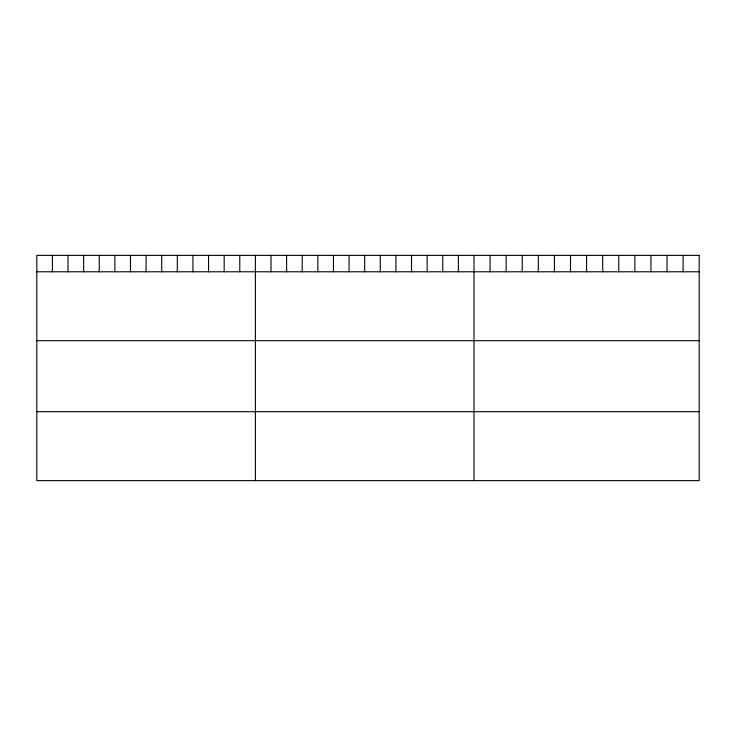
<?xml version="1.0" encoding="UTF-8"?>
<svg xmlns="http://www.w3.org/2000/svg" width="736" height="736" viewBox="0 0 736 736"><rect width="100%" height="100%" fill="white"/><g stroke="black" fill="none" stroke-linecap="round" stroke-linejoin="round"><path stroke-width="1.1" d="M36.8 271.777L699.2 271.777M36.8 340.694L699.2 340.694M36.8 411.7L699.2 411.7M683.109 255.383L683.109 271.777M667.028 255.383L667.028 271.777M650.937 255.383L650.937 271.777M634.855 255.383L634.855 271.777M618.764 255.383L618.764 271.777M602.683 255.383L602.683 271.777M586.592 255.383L586.592 271.777M570.501 255.383L570.501 271.777M554.42 255.383L554.42 271.777M538.329 255.383L538.329 271.777M522.247 255.383L522.247 271.777M506.156 255.383L506.156 271.777M490.075 255.383L490.075 271.777M473.984 255.383L473.984 480.617M458.372 255.383L458.372 271.777M442.759 255.383L442.759 271.777M427.147 255.383L427.147 271.777M411.525 255.383L411.525 271.777M395.913 255.383L395.913 271.777M380.3 255.383L380.3 271.777M364.688 255.383L364.688 271.777M349.076 255.383L349.076 271.777M333.463 255.383L333.463 271.777M317.851 255.383L317.851 271.777M302.229 255.383L302.229 271.777M286.617 255.383L286.617 271.777M271.004 255.383L271.004 271.777M255.392 255.383L255.392 480.617M239.78 255.383L239.78 271.777M224.167 255.383L224.167 271.777M208.555 255.383L208.555 271.777M192.933 255.383L192.933 271.777M177.321 255.383L177.321 271.777M161.708 255.383L161.708 271.777M146.096 255.383L146.096 271.777M130.484 255.383L130.484 271.777M114.871 255.383L114.871 271.777M99.259 255.383L99.259 271.777M83.637 255.383L83.637 271.777M68.025 255.383L68.025 271.777M52.412 255.383L52.412 271.777M699.2 255.383L36.8 255.383L36.8 480.617L699.2 480.617L699.2 255.383"/></g></svg>
